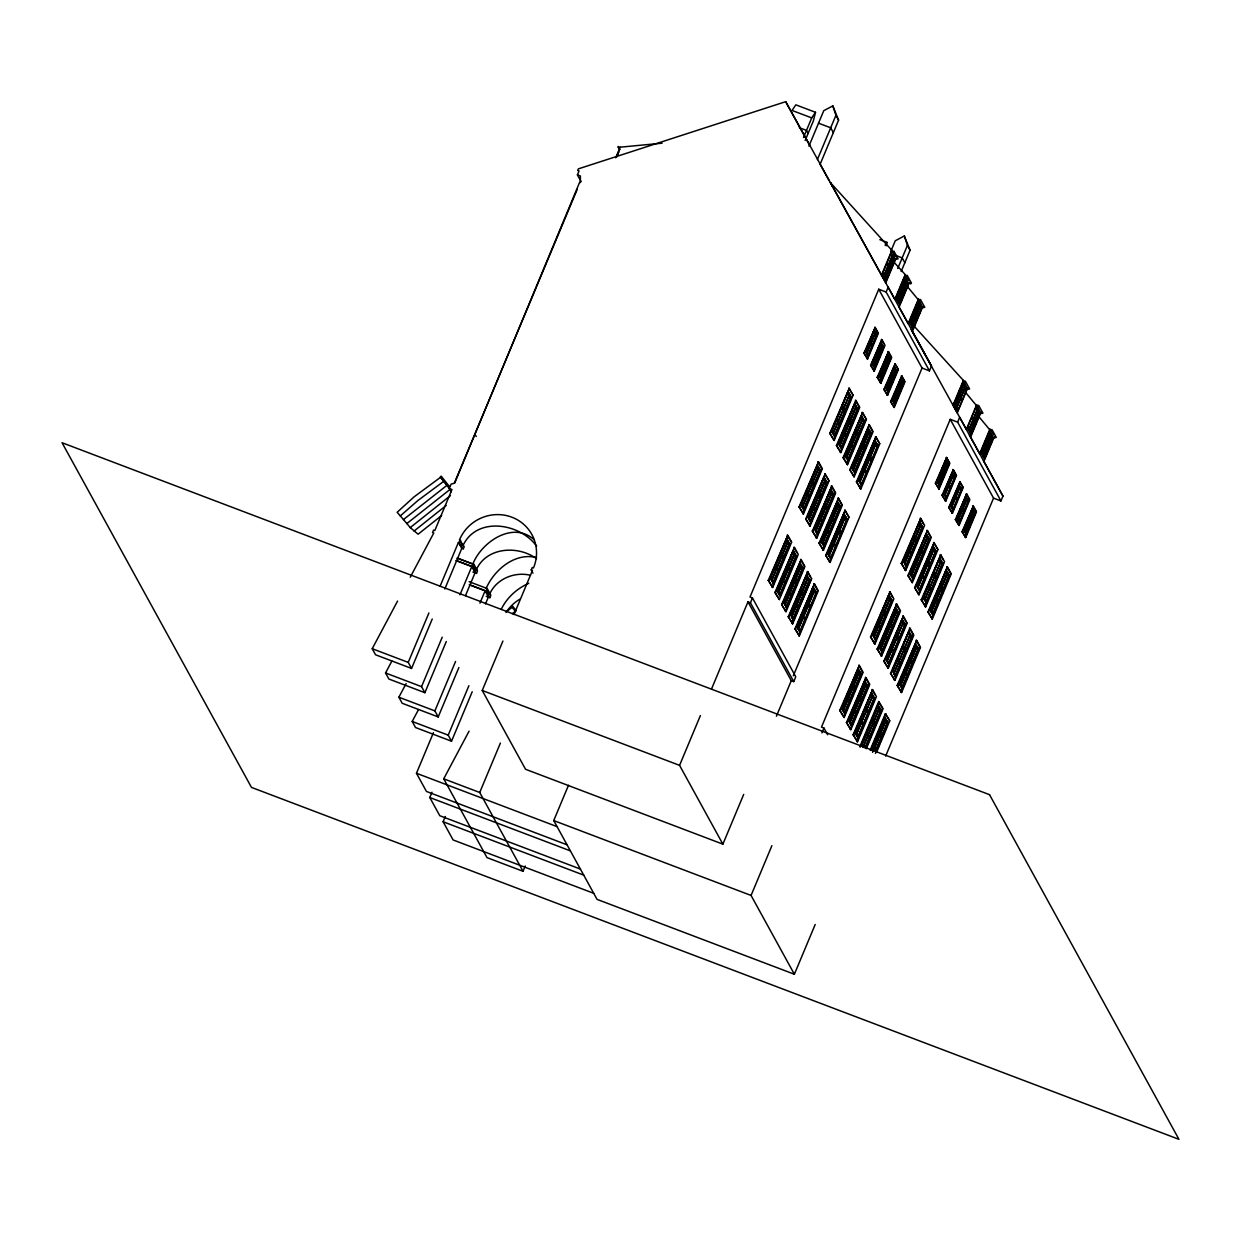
<?xml version="1.0" encoding="UTF-8"?>
<svg xmlns="http://www.w3.org/2000/svg" width="1241" height="1241" viewBox="0 0 1241 1241"><rect width="100%" height="100%" fill="white"/><g stroke="black" fill="none" stroke-linecap="round" stroke-linejoin="round"><path stroke-width="1.5" d="M898.872 306.744L908.164 323.56L918.526 298.802L922.792 307.768L924.778 307.334L920.496 299.546L918.511 299.981L907 286.113M967.639 388.169L957.276 412.943L953.01 405.155L963.357 380.398L967.639 389.364L969.609 388.929L965.327 381.142L963.357 381.576L963.357 380.398L913.438 325.406M911.22 329.594L966.336 429.402L976.683 404.644L980.964 413.61L982.934 413.175L978.653 405.388L976.683 405.823L965.172 391.954M815.508 112.295L811.723 117.911L792.053 110.449L795.838 104.833L815.508 112.295L813.367 120.904L805.176 140.466M886.152 245.827L887.005 242.383L879.853 239.668M581.098 181.605L577.406 174.888L579.051 170.979L577.717 170.467L578.384 168.854L785.708 101.669L894.839 299.314L905.185 274.556L893.675 261.867M451.088 491.855L449.242 488.504L451.088 484.099L454.625 483.168L579.64 182.272L580.369 182.551L580.4 176.02L577.406 174.888M454.377 483.075L577.36 189.066M615.691 157.793L620.128 147.183L662.105 143.196M616.668 156.568L619.585 149.618M616.746 156.862L618.685 152.24M432.24 619.026L411.562 668.449L408.227 662.384L428.905 612.961M439.997 586.481L458.456 542.333L463.188 549.174L464.212 546.723L459.48 539.882A40.379 39.029 -28.8 0 1 511.85 517.187A40.379 39.029 -28.8 0 1 533.475 567.975L532.249 567.509L531.226 569.945L532.963 573.14M459.682 542.813L460.706 540.362M444.805 589.01L461.776 548.398L458.456 542.333M446.31 641.504L424.887 692.695L421.552 686.645L442.23 637.207M459.961 594.827L471.782 566.594L455.928 560.575M473.876 564.298L477.537 570.969L476.513 573.42L472.852 566.749L473.876 564.298L457.588 558.124M465.515 595.602L475.117 572.644L471.782 566.594M458.891 667.518L438.213 716.941L434.893 710.891L455.571 661.453M479.941 603.188L485.107 590.84L469.253 584.821M487.201 588.544L490.862 595.215L489.838 597.666L486.177 590.995L487.201 588.544L469.114 581.688M485.479 603.964L488.442 596.89L485.107 590.84M567.059 844.811L426.454 791.448L416.464 773.267L433.435 732.671M472.216 691.764L451.538 741.203L448.218 735.137L468.896 685.699M580.385 869.057L439.779 815.709L429.789 797.513L431.992 792.223M743.7 794.395L722.883 844.159L525.548 769.28L482.237 690.477L502.915 641.039M513.991 614.559L532.451 570.426L531.226 569.945M593.71 893.303L453.105 839.955L443.115 821.759L445.317 816.469M525.253 865.985L523.035 871.291L479.724 792.487L500.402 743.049M803.532 137.472L811.723 117.911M808.93 146.143L823.76 110.682L832.82 105.888L838.575 120.129L820.053 164.433M817.385 159.593L835.922 115.304L832.82 105.888M815.197 924.483L794.38 974.247L597.045 899.368L553.734 820.565L568.502 785.258M890.774 251.489L895.257 240.77L904.317 235.976L910.072 250.217L901.152 271.546M895.288 256.53L891.86 250.31L892.977 251.923L893.846 251.054L898.112 258.842L896.142 259.276L896.142 258.081L885.795 282.839L881.513 275.068L891.86 250.31L830.415 182.629L832.99 187.298M883.84 275.874L892.558 255.01M722.883 844.159L679.572 765.356L700.389 715.592M711.543 688.941L747.966 601.854L750.433 602.8L793.744 681.604L795.76 676.764L752.465 597.96L749.998 597.03L878.737 289.231L886.136 292.038L929.447 370.857L931.479 366.017L888.168 287.214L886.136 292.038M885.081 278.139L893.815 257.275M750.433 602.8L752.465 597.96M897.755 268.49L907.419 245.392L904.317 235.976M768.303 580.307L787.802 535.336L791.603 542.255L772.693 587.443L768.303 580.307L772.693 587.443M799.049 506.809L818.548 461.838L822.349 468.741L803.439 513.945L799.049 506.809L803.439 513.945M829.795 433.311L849.294 388.34L853.094 395.243L834.185 440.446L829.795 433.311L834.185 440.446M768.908 580.524L787.802 535.336M799.654 507.026L818.548 461.838M830.4 433.528L849.294 388.34M863.938 353.033L875.215 327.453L878.38 333.209L867.599 358.975L863.938 353.033L867.599 358.975M864.434 353.22L875.215 327.453M770.537 578.322L773.531 583.766L770.537 578.322L786.98 538.997L789.974 544.458L786.391 538.78M804.277 510.268L801.283 504.823L817.726 465.499L820.72 470.96L818.626 468.012L802.182 507.321M850.876 397.229L834.433 436.553L832.028 431.31L847.882 391.784L851.466 397.461L833.595 440.214M868.281 355.919L865.784 351.374L874.021 330.323L877.015 335.054L874.517 330.509M771.437 580.819L787.88 541.51M849.371 394.514L832.928 433.823L832.028 431.31M866.544 353.452L875.277 332.604M876.518 334.868L867.8 355.733L865.784 351.374M772.941 583.549L789.385 544.241M820.13 470.742L803.687 510.051L801.283 504.823M867.102 358.789L877.883 333.022L874.719 327.267M772.104 587.21L790.284 543.76M802.849 513.712L821.759 468.524L817.959 461.605M774.973 592.422L794.473 547.467L798.273 554.37L779.364 599.558L774.973 592.422L779.364 599.558M805.719 518.924L825.218 473.953L829.019 480.872L810.109 526.06L805.719 518.924L810.109 526.06M836.465 445.426L855.964 400.455L859.765 407.374L840.855 452.562L836.465 445.426L840.855 452.562M897.165 300.12L905.899 279.256M870.608 365.149L881.87 339.584L885.035 345.339L874.253 371.106L870.608 365.149L874.253 371.106M775.563 592.655L794.473 547.467M806.309 519.157L825.218 473.953M837.055 445.659L855.964 400.455M871.089 365.335L881.87 339.584M796.955 555.89L780.186 595.897L777.192 590.437L793.046 550.911L796.644 556.589L793.635 551.128M825.296 480.127L808.853 519.436L810.931 522.399L807.938 516.939L823.791 477.397L827.39 483.09L824.381 477.63M857.531 409.359L841.088 448.668L838.683 443.44L854.537 403.899L858.136 409.577L855.127 404.132M871.958 363.303L874.952 368.05L871.958 363.303L880.691 342.454M872.454 363.489L881.172 342.64L883.685 347.185L881.932 344.719L873.214 365.583M898.422 302.385L907.14 281.521M778.107 592.95L794.55 553.626M856.042 406.629L839.599 445.938L838.683 443.44M899.12 307.101L909.467 282.327L910.584 283.941L911.437 283.088L907.171 275.3L906.302 276.169L905.185 274.556L908.614 280.776M874.455 367.848L883.189 346.999M780.186 595.897L796.039 556.356M810.342 522.166L826.785 482.858M873.773 370.919L883.825 346.875M809.52 525.843L827.7 482.392M840.266 452.345L859.16 407.141L855.375 400.238M781.628 604.553L801.128 559.582L804.928 566.501L786.018 611.689L781.628 604.553L786.018 611.689M812.374 531.055L831.873 486.084L835.674 493.003L816.764 538.191L812.374 531.055L816.764 538.191M843.12 457.557L862.619 412.586L866.42 419.489L847.51 464.692L843.12 457.557L847.51 464.692M877.263 377.28L888.54 351.699L891.705 357.455L880.924 383.221L877.263 377.28L880.924 383.221M782.233 604.77L801.128 559.582M812.979 531.272L831.873 486.084M843.725 457.774L862.619 412.586M877.759 377.466L888.54 351.699M783.862 602.568L786.856 608.028L783.862 602.568L800.305 563.259L803.299 568.704L801.205 565.756L784.762 605.065M833.456 494.988L817.012 534.297L814.608 529.069L830.462 489.528L834.045 495.206L831.051 489.745M864.201 421.49L847.758 460.799L845.354 455.571L861.207 416.03L864.791 421.707L861.797 416.247M879.109 375.62L881.622 380.165L879.109 375.62L887.346 354.569L890.34 359.301L887.842 354.755M815.508 531.567L831.951 492.258M862.697 418.76L846.253 458.069L845.354 455.571M879.869 377.714L888.603 356.85M881.126 379.979L889.844 359.114M786.267 607.795L802.71 568.487M880.427 383.035L891.209 357.268L888.044 351.513M785.429 611.456L804.339 566.268L800.538 559.365M816.175 537.958L835.084 492.77L831.284 485.867M846.92 464.46L865.101 421.009M788.299 616.684L807.798 571.713L811.598 578.616L792.689 623.82L788.299 616.684L792.689 623.82M819.044 543.17L838.544 498.215L842.344 505.118L823.435 550.306L819.044 543.17L823.435 550.306M849.79 469.672L869.289 424.701L873.09 431.62L854.18 476.808L849.79 469.672L854.18 476.808M910.491 324.366L919.224 303.502M883.933 389.395L895.195 363.83L898.36 369.585L887.579 395.352L883.933 389.395L887.579 395.352M788.888 616.901L807.798 571.713M819.634 543.403L838.544 498.215M850.38 469.905L869.289 424.701M884.414 389.581L895.195 363.83M807.875 577.887L791.432 617.196L793.511 620.143L790.517 614.683L806.371 575.157L809.97 580.835L806.96 575.374M840.11 507.104L823.667 546.412L821.263 541.185L837.706 501.876L840.715 507.336L837.117 501.659M870.856 433.605L854.413 472.914L852.009 467.686L868.452 428.378L871.461 433.838L867.862 428.145M885.779 387.75L888.277 392.296L885.779 387.75L894.016 366.7L897.01 371.431L894.497 366.886M911.747 326.631L920.465 305.782M822.178 543.698L838.621 504.373M869.367 430.875L852.924 470.184L852.009 467.686M886.539 389.829L895.257 368.965M912.445 331.347L922.792 306.589M887.78 392.109L896.514 371.245M792.921 619.926L809.365 580.602M887.098 395.165L897.15 371.121M792.099 623.587L811.598 578.616M822.845 550.089L841.739 504.901L837.954 497.982M853.591 476.591L872.485 431.387L868.7 424.484M794.954 628.799L814.453 583.828L818.253 590.747L799.344 635.935L794.954 628.799L799.344 635.935M825.715 555.301L845.199 510.33L848.999 517.249L830.105 562.437L825.715 555.301L830.105 562.437M856.461 481.803L875.944 436.832L879.745 443.735L860.851 488.938L856.461 481.803L860.851 488.938M795.559 629.032L814.453 583.828M826.304 555.518L845.199 510.33M857.05 482.02L875.944 436.832M890.588 401.526L901.866 375.945L905.03 381.716L894.249 407.467L890.588 401.526L894.249 407.467M796.598 626.581L813.041 587.272L816.625 592.95L813.041 587.272M827.344 553.083L830.927 558.76L827.344 553.083L843.787 513.774L847.37 519.452L843.787 513.774M858.089 479.584L861.673 485.262L858.089 479.584L874.533 440.276M891.085 401.712L901.866 375.945M813.631 587.505L797.187 626.814L799.592 632.041L816.035 592.733M827.933 553.315L844.376 514.007M858.679 479.817L875.122 440.493L878.116 445.953L876.022 443.006L859.579 482.315M892.434 399.866L894.947 404.411L892.434 399.866L900.671 378.815L903.665 383.547L901.168 379.001M798.087 629.311L814.53 590.002M828.833 555.813L845.276 516.504M893.194 401.96L901.928 381.096M894.451 404.225L903.169 383.36M830.338 558.543L846.781 519.234M861.083 485.045L877.527 445.736M893.753 407.281L904.534 381.53L901.369 375.759M798.754 635.718L817.664 590.514L813.863 583.611M829.5 562.204L847.681 518.754M860.246 488.706L878.426 445.255M776.416 716.212L791.277 680.673L747.966 601.854M793.294 675.833L922.047 368.05L878.737 289.231M955.337 405.962L964.055 385.098M794.38 974.247L751.069 895.444L771.886 845.679M957.633 422.142L959.665 417.302L1002.961 496.105L1000.944 500.945L957.633 422.142L950.234 419.334L821.48 727.117L823.946 728.048L827.638 734.765M956.578 408.227L965.312 387.378M821.93 732.888L823.946 728.048M839.8 710.395L859.299 665.424L863.1 672.343L844.19 717.531L839.8 710.395L844.19 717.531M870.546 636.897L890.045 591.926L893.846 598.845L874.936 644.032L870.546 636.897L874.936 644.032M901.292 563.398L920.791 518.428L924.592 525.331L905.682 570.534L901.292 563.398L905.682 570.534M840.39 710.612L859.299 665.424M871.135 637.114L890.045 591.926M901.881 563.616L920.791 518.428M935.435 483.121L946.697 457.541L949.861 463.296L939.096 489.063L935.435 483.121L939.096 489.063M935.931 483.307L946.697 457.541M860.882 674.328L844.438 713.637L842.018 708.409L858.462 669.101L861.471 674.546L857.872 668.868M872.764 634.911L875.774 640.356L872.764 634.911L888.618 595.37L892.217 601.047L889.223 595.587M920.869 524.602L904.425 563.91L906.519 566.858L903.51 561.413L919.364 521.872L922.963 527.549L919.969 522.089M937.281 481.461L939.778 486.007L937.281 481.461L945.518 460.411L948.512 465.142L946.014 460.597M859.377 671.598L842.934 710.907L842.018 708.409M873.68 637.409L890.123 598.1M938.041 483.556L946.759 462.691M939.282 485.82L948.015 464.956M875.184 640.139L891.627 600.83M905.93 566.641L922.373 527.332M938.599 488.876L949.381 463.11L946.216 457.355M844.33 715.561L862.511 672.11L858.71 665.207M874.347 643.8L892.527 600.349M905.092 570.302L923.273 526.851M968.663 430.208L977.381 409.344M846.471 722.526L865.97 677.555L869.755 684.458L850.861 729.661L846.471 722.526L850.861 729.661M877.216 649.012L896.716 604.057L900.501 610.96L881.606 656.148L877.216 649.012L881.606 656.148M907.962 575.514L927.461 530.543L931.246 537.462L912.352 582.649L907.962 575.514L912.352 582.649M847.06 722.743L865.97 677.555M877.806 649.245L896.716 604.057M908.552 575.746L927.461 530.543M942.09 495.237L953.367 469.672L956.532 475.427L945.751 501.193L942.09 495.237L945.751 501.193M942.586 495.423L953.367 469.672M851.683 725.985L848.689 720.525L865.132 681.216L868.126 686.676L866.047 683.729L849.589 723.038M879.435 647.026L895.878 607.718L898.872 613.178L896.793 610.215L880.334 649.539L882.429 652.487L878.845 646.809M929.028 539.447L912.585 578.756L910.18 573.528L926.034 533.987L929.618 539.68L926.624 534.219M954.686 477.087L945.952 497.951L943.951 493.592L952.173 472.542L955.167 477.273L952.669 472.728M969.904 432.473L978.637 411.624M911.08 576.026L927.539 536.717M953.429 474.807L944.696 495.671L943.951 493.592M970.602 437.189L980.964 412.431M867.537 686.444L851.093 725.768L848.689 720.525M881.839 652.254L898.282 612.945M945.254 501.007L956.035 475.241L952.871 469.486M850.271 729.429L869.165 684.241L865.365 677.322M881.017 655.931L899.911 610.743L896.111 603.824M911.763 582.432L930.657 537.229L926.856 530.326M853.125 734.641L872.625 689.67L876.425 696.589L857.515 741.777L853.125 734.641L857.515 741.777M883.871 661.143L903.37 616.172L907.171 623.091L888.261 668.279L883.871 661.143L888.261 668.279M914.617 587.645L934.116 542.674L937.917 549.592L919.007 594.78L914.617 587.645L919.007 594.78M853.715 734.874L872.625 689.67M884.461 661.36L903.37 616.172M915.206 587.862L934.116 542.674M948.76 507.367L960.022 481.787L963.187 487.558L952.421 513.309L948.76 507.367L952.421 513.309M949.256 507.553L960.022 481.787M858.353 738.116L855.344 732.655L871.198 693.114L874.796 698.792L871.803 693.347M903.448 622.346L887.005 661.655L889.099 664.618L886.09 659.157L901.943 619.616L905.542 625.293L902.548 619.848M935.698 551.578L919.255 590.887L916.835 585.659L933.294 546.335L936.288 551.795L932.689 546.118M961.341 489.202L952.623 510.067L950.606 505.707L959.34 484.843L961.837 489.388L960.1 486.937L951.366 507.802M856.259 735.153L872.702 695.844M934.194 548.848L917.751 588.156L916.835 585.659M874.207 698.574L857.764 737.883L855.344 732.655M888.509 664.385L904.953 625.076M951.925 513.122L961.977 489.078M856.926 741.56L875.107 698.094M887.672 668.046L906.582 622.858L902.781 615.955M918.418 594.548L936.598 551.097M859.796 746.772L878.69 701.568L883.08 708.704L866.358 748.68M890.542 673.274L910.041 628.303L913.826 635.206L894.932 680.394L890.542 673.274L894.932 680.394M921.287 599.76L940.787 554.805L944.572 561.708L925.677 606.896L921.287 599.76L925.677 606.896M981.988 454.454L990.706 433.59M955.415 519.498L966.692 493.918L969.857 499.673L959.076 525.439L955.415 519.498L959.076 525.439M860.385 746.989L879.295 701.801M891.131 673.491L910.041 628.303M921.877 599.992L940.787 554.805M955.911 519.684L966.692 493.918M863.519 747.501L862.014 744.786L878.457 705.462L881.451 710.922L877.868 705.245M909.203 631.964L912.197 637.424L908.614 631.747L892.76 671.272L895.754 676.733L893.66 673.785L910.118 634.477M923.506 597.774L926.5 603.235L923.506 597.774L939.359 558.248L942.943 563.926L939.949 558.466M956.78 517.652L959.774 522.383L956.78 517.652L965.498 496.788L968.492 501.519L965.498 496.788M957.276 517.838L965.994 496.974M983.229 456.735L991.962 435.87M862.914 747.284L879.373 707.975M924.405 600.287L940.864 560.963M958.021 519.917L966.755 499.053M863.503 746.493L868.142 735.401L869.352 737.619L865.38 747.129M983.927 461.435L994.289 436.677L994.289 437.856L996.259 437.421L991.993 429.634L990.008 430.084L978.497 416.2M959.277 522.197L968.011 501.333M865.163 748.23L880.862 710.705M895.164 676.516L911.608 637.191M925.91 603.002L942.353 563.693M958.579 525.253L969.361 499.487L966.196 493.732M865.768 748.463L882.491 708.487L878.69 701.568M894.342 680.177L913.236 634.989L909.436 628.07M925.088 606.678L943.253 563.228M870.096 750.2L885.36 713.699L889.75 720.835L876.658 752.124M897.196 685.389L916.696 640.418L920.496 647.337L901.587 692.525L897.196 685.389L901.587 692.525M927.942 611.891L947.441 566.92L951.242 573.838L932.332 619.026L927.942 611.891L932.332 619.026M962.085 531.613L973.347 506.033L976.512 511.804L965.746 537.555L962.085 531.613L965.746 537.555M870.686 750.417L885.95 713.916M897.786 685.621L916.696 640.418M928.532 612.108L947.441 566.92M871.322 749.548L873.307 744.802L874.517 747.004L872.532 751.767M962.582 531.8L973.347 506.033M871.663 749.75L885.128 717.593L888.122 723.053L884.523 717.36M902.424 688.864L899.43 683.403L915.874 644.095L918.867 649.539L916.773 646.592L900.33 685.901M947.519 573.094L931.076 612.402L933.17 615.35L930.176 609.905L946.014 570.364L949.613 576.041L946.619 570.596M963.931 529.954L966.429 534.499L963.931 529.954L972.665 509.089L975.162 513.65L972.168 508.903M872.578 752.248L886.027 720.09M964.691 532.048L973.425 511.183M873.478 750.696L874.796 747.516L876.022 749.735M965.948 534.313L974.666 513.464M875.572 751.41L887.532 722.82M918.278 649.322L901.835 688.631L899.43 683.403M932.58 615.133L949.024 575.824M965.25 537.369L976.031 511.618L972.866 505.847M875.417 753.427L888.432 722.34M900.997 692.307L919.907 647.104L916.106 640.201M931.743 618.794L950.653 573.606L946.852 566.703M885.64 756.11L993.545 498.137L950.234 419.334M411.562 668.449L375.558 654.783L372.222 648.717L397.57 601.063M410.244 577.236L433.792 532.978L432.551 532.513L433.574 530.062L434.815 530.528L451.957 489.528L449.242 488.504M424.887 692.695L388.883 679.029L385.548 672.979L391.877 661.05M438.213 716.941L402.208 703.275L398.873 697.225L406.117 683.605M451.538 741.203L415.533 727.536L412.198 721.471L418.527 709.557M523.035 871.291L487.015 857.624L443.72 778.821L469.067 731.151M475.303 568.688L472.805 564.143C481.477 541.883 513.076 520.537 534.126 539.726M486.131 588.389C494.399 569.619 515.124 552.136 536.608 557.597M501.147 609.517C506.731 597.759 516.923 588.513 528.775 583.286M476.141 570.193C486.069 547.002 517.916 545.063 536.469 558.652M885.112 245.191L887.005 242.383M620.128 147.183L618.158 147.632L618.158 146.438L619.864 149.556M400.3 515.93L417.814 500.588L443.751 481.322M406.908 523.516L450.157 489.342L440.555 477.304L414.044 496.881L397.151 512.3L403.465 519.56L446.946 485.34M403.465 519.56L410.259 527.58L450.467 495.609M446.186 505.459L414.091 531.039M506.375 611.813L512.037 607.392M512.269 613.737L515.248 611.41M441.625 515.527L418.093 534.219L410.259 527.58M530.434 575.281C514.488 571.356 496.09 578.973 489.466 594.455L486.968 589.894M818.533 123.185L830.694 127.792L833.347 132.632M799.344 127.699L806.495 130.398L808.139 133.392M893.504 254.591L902.191 257.88L904.844 262.72M922.047 368.05L929.447 370.857M898.36 369.585L894.699 363.644M853.094 395.243L848.704 388.107M866.42 419.489L862.03 412.353M879.745 443.735L875.355 436.615M993.545 498.137L1000.944 500.945M963.187 487.558L959.541 481.601M829.019 480.872L824.629 473.736M937.917 549.592L933.527 542.457M848.999 517.249L844.609 510.113M791.603 542.255L787.213 535.119M777.192 590.437L779.596 595.664M791.277 680.673L793.744 681.604M889.75 720.835L885.36 713.699M456.952 558.124L472.805 564.143M456.564 560.575L472.852 566.749M472.899 572.054L476.513 573.42M469.889 584.821L486.177 590.995M486.224 596.3L489.838 597.666M372.222 648.717L408.227 662.384M482.237 690.477L679.572 765.356M385.548 672.979L421.552 686.645M398.873 697.225L434.893 710.891M412.198 721.471L448.218 735.137M443.72 778.821L479.724 792.487M553.734 820.565L751.069 895.444M416.464 773.267L557.069 826.63M429.789 797.513L570.395 850.876M443.115 821.759L583.72 875.122M536.67 546.18C519.855 522.957 476.42 516.054 462.815 545.947L459.48 539.882M449.599 486.736L441.175 476.172L440.369 476.808L451.197 490.381M516.272 610.789L512.673 606.26L511.866 606.896L515.48 611.425M830.415 182.629L881.513 275.068M911.918 330.587L931.479 366.017M969.438 435.157L979.661 453.648L990.008 428.89L993.436 435.11M983.415 460.69L1002.961 496.105M835.922 115.304L838.575 120.129M907.419 245.392L910.072 250.217M891.069 253.816L892.093 255.662M920.217 306.853L921.241 308.699L917.363 317.96L916.354 316.114M963.823 386.184L964.831 388.03L960.953 397.275L959.945 395.429M965.064 388.449L966.072 390.294M975.891 408.149L976.9 409.995M978.156 412.276L977.148 410.43L973.27 419.675L974.278 421.521M887.206 263.061L888.215 264.907M961.201 397.709L962.209 399.54M972.029 417.41L973.037 419.241M886.943 263.697L887.951 265.543M916.091 316.734L917.099 318.58L913.236 327.826L912.228 325.98M959.681 396.05L960.705 397.896L956.827 407.157L955.818 405.311M960.937 398.33L961.946 400.176M971.765 418.031L972.773 419.877M974.03 422.142L973.006 420.296L969.143 429.557L970.152 431.403M883.065 272.942L884.088 274.788M957.059 407.575L958.083 409.421M967.887 427.276L968.911 429.122M785.708 101.669L809.659 145.259M819.805 163.703L829.019 180.472M881.374 339.398L883.747 343.71M873.773 331.409L874.796 333.255M876.037 335.52L875.029 333.674L871.151 342.935L872.175 344.781M880.443 343.524L881.451 345.37M953.181 475.892L954.205 477.738M958.595 485.743L959.619 487.589L955.741 496.834L954.732 494.988M959.851 488.008L960.86 489.854M965.265 497.858L966.274 499.704M967.53 501.985L966.506 500.139L962.644 509.384L963.652 511.23M972.944 511.835L971.92 509.989L968.058 519.234L969.066 521.08M869.91 340.654L870.918 342.5M876.565 352.785L877.589 354.631M949.318 485.138L950.327 486.984M955.973 497.269L956.997 499.115M961.387 507.119L962.411 508.965M869.646 341.275L870.655 343.121M871.911 345.401L870.903 343.555L867.025 352.801L868.033 354.647M876.317 353.406L877.325 355.252M949.055 485.774L950.063 487.62M954.469 495.624L955.477 497.47L951.614 506.716L950.59 504.87M955.71 497.889L956.733 499.735M961.123 507.74L962.147 509.586M963.388 511.866L962.38 510.02L958.502 519.265L959.526 521.111M968.802 521.716L967.794 519.87L963.916 529.116L964.94 530.962M865.784 350.536L866.792 352.382M872.439 362.651L873.447 364.497M945.177 495.019L946.2 496.865M951.847 507.15L952.855 508.996M957.261 517.001L958.269 518.847M920.202 518.195L923.242 523.733M940.182 554.572L943.222 560.094M848.472 392.001L851.466 397.461M848.797 395.29L847.587 393.071L842.484 405.28L843.694 407.482M874.238 441.563L875.448 443.782L870.344 455.99L869.134 453.772M876.953 446.512L875.727 444.294L870.624 456.502L871.849 458.72M933.899 550.135L935.125 552.354L930.021 564.562L928.795 562.344M940.275 561.754L939.065 559.536L933.961 571.744L935.171 573.947M841.91 406.055L844.904 411.516M848.565 418.186L851.559 423.631M855.235 430.301L858.229 435.762M861.89 442.432L864.884 447.892M868.56 454.547L871.554 460.008M913.392 536.143L916.401 541.603M920.062 548.274L923.056 553.734M926.717 560.389L929.726 565.849M933.387 572.52L936.381 577.98M940.042 584.651L943.051 590.096M842.825 409.561L841.615 407.358L836.961 418.45L838.187 420.668M868.266 455.85L869.476 458.069L864.837 469.16L863.612 466.957M870.98 460.799L869.755 458.581L865.117 469.672L866.327 471.89M927.927 564.422L929.152 566.641L924.498 577.732L923.288 575.514M934.302 576.026L933.092 573.823L928.454 584.914L929.664 587.133M837.861 421.428L836.651 419.21L832.013 430.317L833.223 432.52M863.302 467.702L864.512 469.92L859.873 481.012L858.663 478.809M866.016 472.65L864.806 470.432L860.153 481.539L861.378 483.742M922.963 576.274L924.188 578.492L919.55 589.584L918.324 587.381M929.354 587.877L928.128 585.674L923.49 596.766L924.7 598.984M889.456 591.709L892.496 597.231M818.052 468.788L816.842 466.569L811.738 478.778L812.948 480.996M843.492 515.077L844.702 517.28L839.599 529.488L838.389 527.27M846.207 520.01L844.981 517.792L839.878 530L841.103 532.218M903.153 623.649L904.379 625.852L899.275 638.06L898.05 635.842M909.529 635.252L908.319 633.034L903.215 645.242L904.425 647.445M811.164 479.553L814.158 485.014M817.819 491.684L820.813 497.145M824.489 503.799L827.483 509.26M831.144 515.93L834.138 521.391M837.815 528.061L840.809 533.506M882.646 609.641L885.655 615.102M889.316 621.772L892.31 627.232M895.971 633.903L898.98 639.348M902.641 646.018L905.635 651.478M909.296 658.149L912.306 663.594M812.079 483.075L810.869 480.856L806.216 491.963L807.441 494.166M837.52 529.349L838.73 531.567L834.092 542.658L832.866 540.455M840.235 534.297L839.009 532.079L834.371 543.186L835.581 545.388M897.181 637.921L898.406 640.139L893.753 651.23L892.543 649.027M903.557 649.524L902.347 647.321L897.708 658.413L898.918 660.631M807.115 494.926L805.905 492.708L801.267 503.815L802.477 506.018M832.556 541.2L833.766 543.418L829.128 554.525L827.918 552.307M835.271 546.149L834.061 543.93L829.407 555.037L830.632 557.24M892.217 649.772L893.442 651.99L888.804 663.082L887.579 660.879M898.608 661.391L897.383 659.173L892.744 670.264L893.954 672.482M793.883 547.234L796.908 552.772M807.208 571.481L810.233 577.018M872.035 689.453L875.076 694.976M787.306 542.286L786.096 540.083L780.992 552.276L782.202 554.494M812.746 588.575L813.956 590.794L808.853 602.986L807.643 600.768M815.461 593.508L814.236 591.305L809.132 603.498L810.357 605.717M872.407 697.147L873.633 699.35L868.529 711.558L867.304 709.34M878.783 708.751L877.573 706.532L872.47 718.741L873.68 720.959M780.403 553.052L783.412 558.512M787.073 565.182L790.067 570.643M793.744 577.313L796.738 582.758M800.398 589.428L803.392 594.889M807.069 601.559L810.063 607.004M851.9 683.155L854.909 688.6M858.57 695.27L861.564 700.731M865.225 707.401L868.235 712.846M871.896 719.516L874.889 724.977M878.55 731.647L881.56 737.107M781.334 556.573L780.124 554.355L775.47 565.462L776.695 567.664M806.774 602.847L807.984 605.065L803.346 616.172L802.12 613.954M809.489 607.795L808.263 605.577L803.625 616.684L804.835 618.887M866.435 711.419L867.661 713.637L863.007 724.728L861.797 722.526M872.811 723.038L871.601 720.819L866.963 731.911L868.173 734.129M776.37 568.425L775.16 566.206L770.521 577.313L771.731 579.531M801.81 614.698L803.02 616.917L798.382 628.024L797.172 625.805M804.525 619.647L803.315 617.429L798.661 628.535L799.887 630.754M861.471 723.27L862.697 725.489L858.043 736.596L856.833 734.377M867.862 734.889L866.637 732.671L861.999 743.778L863.209 745.981M474.869 434.071L476.218 436.522M506.018 612.511A40.379 39.029 -28.8 0 1 519.793 599.217M891.317 252.73L882.584 273.594L886.338 280.419L895.071 259.555L891.317 252.73M888.184 265.962L884.321 275.223L885.329 277.069L889.208 267.808L888.184 265.962M892.326 256.08L888.447 265.341L889.471 267.187L893.334 257.926L892.326 256.08M889.44 268.242L885.562 277.488L886.586 279.334L890.449 270.088L889.44 268.242M893.567 258.361L889.704 267.606L890.712 269.452L894.59 260.207L893.567 258.361M776.664 568.936L772.011 580.043L773.236 582.246L777.874 571.155L776.664 568.936M781.613 557.085L776.975 568.192L778.185 570.395L782.838 559.303L781.613 557.085M787.585 542.798L782.482 555.006L783.707 557.225L788.811 545.016L787.585 542.798M807.41 495.438L802.756 506.545L803.982 508.748L808.62 497.657L807.41 495.438M812.359 483.587L807.72 494.678L808.93 496.896L813.584 485.789L812.359 483.587M818.331 469.3L813.227 481.508L814.453 483.711L819.556 471.518L818.331 469.3M838.156 421.94L833.502 433.031L834.728 435.25L839.366 424.143L838.156 421.94M843.104 410.088L838.466 421.18L839.676 423.398L844.33 412.291L843.104 410.088M849.077 395.801L843.973 408.01L845.199 410.213L850.302 398.02L849.077 395.801M904.642 276.976L895.909 297.84L899.663 304.666L908.396 283.801L904.642 276.976M900.268 287.943L896.39 297.188L897.414 299.034L901.276 289.789L900.268 287.943M904.394 278.062L900.532 287.307L901.54 289.153L905.418 279.908L904.394 278.062M901.509 290.208L897.646 299.469L898.655 301.315L902.533 292.054L901.509 290.208M905.651 280.342L901.773 289.587L902.796 291.433L906.659 282.172L905.651 280.342M781.814 578.337L777.176 589.428L778.402 591.647L783.04 580.54L781.814 578.337M786.778 566.485L782.14 577.577L783.35 579.795L788.004 568.688L786.778 566.485M792.751 552.198L787.647 564.407L788.873 566.61L793.976 554.417L792.751 552.198M812.56 504.839L807.922 515.93L809.148 518.149L813.786 507.042L812.56 504.839M817.524 492.972L812.886 504.079L814.096 506.297L818.75 495.19L817.524 492.972M823.497 478.7L818.393 490.893L819.618 493.111L824.722 480.919L823.497 478.7M843.306 431.325L838.668 442.432L839.893 444.65L844.532 433.543L843.306 431.325M848.27 419.474L843.632 430.58L844.842 432.799L849.496 421.692L848.27 419.474M854.242 405.202L849.139 417.395L850.364 419.613L855.468 407.42L854.242 405.202M902.765 292.488L898.887 301.734L899.911 303.58L903.774 294.334L902.765 292.488M906.892 282.607L903.029 291.852L904.037 293.698L907.916 284.453L906.892 282.607M783.319 581.067L778.681 592.159L779.891 594.377L784.545 583.27L783.319 581.067M788.283 569.2L783.629 580.307L784.855 582.525L789.493 571.418L788.283 569.2M794.256 554.929L789.152 567.121L790.362 569.34L795.465 557.147L794.256 554.929M814.065 507.553L809.427 518.66L810.637 520.879L815.29 509.772L814.065 507.553M819.029 495.702L814.375 506.809L815.601 509.027L820.239 497.92L819.029 495.702M825.001 481.43L819.898 493.623L821.108 495.842L826.211 483.649L825.001 481.43M844.811 434.055L840.173 445.162L841.382 447.38L846.036 436.274L844.811 434.055M849.775 422.204L845.121 433.311L846.346 435.513L850.985 424.422L849.775 422.204M855.747 407.932L850.643 420.125L851.853 422.343L856.957 410.135L855.747 407.932M877.558 355.686L873.695 364.932L874.703 366.778L878.566 357.517L877.558 355.686M881.684 345.805L877.821 355.05L878.83 356.896L882.708 347.651L881.684 345.805M788.485 590.452L783.847 601.559L785.057 603.778L789.695 592.671L788.485 590.452M793.449 578.601L788.795 589.708L790.021 591.926L794.659 580.819L793.449 578.601M799.421 564.329L794.318 576.522L795.528 578.74L800.631 566.532L799.421 564.329M819.231 516.954L814.592 528.061L815.802 530.264L820.441 519.172L819.231 516.954M824.195 505.103L819.541 516.209L820.766 518.412L825.405 507.321L824.195 505.103M830.167 490.831L825.063 503.024L826.273 505.242L831.377 493.034L830.167 490.831M849.976 443.456L845.338 454.563L846.548 456.766L851.186 445.674L849.976 443.456M854.94 431.604L850.287 442.696L851.512 444.914L856.15 433.823L854.94 431.604M860.913 417.317L855.809 429.526L857.019 431.744L862.123 419.536L860.913 417.317M882.972 365.537L879.109 374.782L880.117 376.628L883.98 367.383L882.972 365.537M887.098 355.655L883.235 364.901L884.244 366.747L888.122 357.501L887.098 355.655M789.99 593.182L785.336 604.289L786.561 606.492L791.2 595.401L789.99 593.182M794.938 581.331L790.3 592.438L791.51 594.641L796.164 583.549L794.938 581.331M800.91 567.059L795.807 579.252L797.032 581.471L802.136 569.262L800.91 567.059M820.735 519.684L816.082 530.791L817.307 532.994L821.945 521.903L820.735 519.684M825.684 507.833L821.046 518.94L822.256 521.142L826.909 510.051L825.684 507.833M831.656 493.546L826.553 505.754L827.778 507.972L832.882 495.764L831.656 493.546M851.481 446.186L846.827 457.277L848.053 459.496L852.691 448.404L851.481 446.186M856.43 434.334L851.791 445.426L853.001 447.644L857.655 436.537L856.43 434.334M862.402 420.047L857.298 432.256L858.524 434.459L863.627 422.266L862.402 420.047M884.228 367.801L880.35 377.047L881.358 378.893L885.236 369.647L884.228 367.801M888.354 357.92L884.476 367.181L885.5 369.027L889.363 359.766L888.354 357.92M917.968 301.237L909.25 322.086L912.988 328.912L921.722 308.047L917.968 301.237M913.593 312.189L909.715 321.435L910.739 323.281L914.601 314.035L913.593 312.189M917.72 302.308L913.857 311.569L914.865 313.399L918.743 304.154L917.72 302.308M914.834 314.454L910.972 323.715L911.98 325.561L915.858 316.3L914.834 314.454M918.976 304.588L915.098 313.833L916.122 315.679L919.984 306.434L918.976 304.588M795.155 602.583L790.501 613.675L791.727 615.893L796.365 604.801L795.155 602.583M800.104 590.732L795.465 601.823L796.675 604.041L801.329 592.934L800.104 590.732M806.076 576.445L800.972 588.653L802.198 590.856L807.302 578.663L806.076 576.445M825.901 529.085L821.247 540.176L822.473 542.395L827.111 531.288L825.901 529.085M830.85 517.233L826.211 528.325L827.421 530.543L832.075 519.436L830.85 517.233M836.822 502.946L831.718 515.155L832.944 517.357L838.047 505.165L836.822 502.946M856.647 455.587L851.993 466.678L853.219 468.896L857.857 457.789L856.647 455.587M861.595 443.72L856.957 454.827L858.167 457.045L862.821 445.938L861.595 443.72M867.568 429.448L862.464 441.641L863.689 443.859L868.793 431.666L867.568 429.448M889.642 377.652L885.764 386.913L886.772 388.743L890.65 379.498L889.642 377.652M893.768 367.77L889.89 377.031L890.914 378.877L894.777 369.616L893.768 367.77M796.644 605.313L792.006 616.405L793.216 618.623L797.87 607.516L796.644 605.313M801.608 593.462L796.955 604.553L798.18 606.771L802.818 595.664L801.608 593.462M807.581 579.175L802.477 591.383L803.687 593.586L808.791 581.393L807.581 579.175M827.39 531.815L822.752 542.906L823.962 545.125L828.616 534.018L827.39 531.815M832.354 519.948L827.7 531.055L828.926 533.273L833.564 522.166L832.354 519.948M838.327 505.676L833.223 517.869L834.433 520.088L839.537 507.895L838.327 505.676M858.136 458.301L853.498 469.408L854.708 471.627L859.361 460.52L858.136 458.301M863.1 446.45L858.446 457.557L859.672 459.775L864.31 448.668L863.1 446.45M869.072 432.178L863.969 444.371L865.179 446.589L870.282 434.381L869.072 432.178M890.883 379.932L887.02 389.178L888.029 391.024L891.891 381.778L890.883 379.932M895.009 370.051L891.147 379.296L892.155 381.142L896.033 371.897L895.009 370.051M896.297 389.783L892.434 399.028L893.442 400.874L897.305 391.629L896.297 389.783M900.423 379.901L896.56 389.147L897.569 390.993L901.447 381.747L900.423 379.901M897.553 392.047L893.675 401.308L894.699 403.154L898.562 393.893L897.553 392.047M901.68 382.166L897.817 391.427L898.825 393.273L902.688 384.012L901.68 382.166M962.814 382.817L954.081 403.682L957.835 410.507L966.553 389.643L962.814 382.817M958.44 393.785L954.562 403.03L955.586 404.876L959.448 395.631L958.44 393.785M962.566 383.903L958.704 393.149L959.712 394.995L963.574 385.749L962.566 383.903M846.657 696.294L842.003 707.401L843.228 709.619L847.867 698.512L846.657 696.294M851.605 684.443L846.967 695.549L848.177 697.768L852.831 686.661L851.605 684.443M857.578 670.171L852.474 682.364L853.699 684.582L858.803 672.374L857.578 670.171M877.403 622.796L872.749 633.903L873.974 636.121L878.612 625.014L877.403 622.796M882.351 610.944L877.713 622.051L878.923 624.254L883.576 613.163L882.351 610.944M888.323 596.673L883.22 608.866L884.445 611.084L889.549 598.876L888.323 596.673M908.148 549.298L903.495 560.405L904.72 562.607L909.358 551.516L908.148 549.298M913.097 537.446L908.459 548.553L909.669 550.756L914.322 539.664L913.097 537.446M919.069 523.159L913.965 535.367L915.191 537.586L920.295 525.377L919.069 523.159M941.143 471.378L937.265 480.624L938.289 482.47L942.152 473.224L941.143 471.378M945.27 461.497L941.407 470.742L942.415 472.588L946.294 463.343L945.27 461.497M848.146 699.024L843.508 710.131L844.718 712.35L849.371 701.243L848.146 699.024M853.11 687.173L848.472 698.28L849.682 700.482L854.32 689.391L853.11 687.173M859.082 672.901L853.979 685.094L855.189 687.312L860.292 675.104L859.082 672.901M878.892 625.526L874.253 636.633L875.463 638.836L880.117 627.744L878.892 625.526M883.856 613.675L879.217 624.781L880.427 626.984L885.066 615.893L883.856 613.675M889.828 599.387L884.724 611.596L885.934 613.814L891.054 601.606L889.828 599.387M909.637 552.028L904.999 563.119L906.209 565.338L910.863 554.246L909.637 552.028M914.601 540.176L909.963 551.268L911.173 553.486L915.811 542.379L914.601 540.176M920.574 525.889L915.47 538.098L916.696 540.3L921.799 528.108L920.574 525.889M942.384 473.643L938.522 482.904L939.53 484.735L943.408 475.489L942.384 473.643M946.526 463.762L942.648 473.023L943.672 474.869L947.535 465.608L946.526 463.762M976.14 407.079L967.406 427.928L971.16 434.753L979.878 413.889L976.14 407.079M853.312 708.425L848.673 719.532L849.883 721.735L854.537 710.643L853.312 708.425M858.276 696.573L853.637 707.665L854.847 709.883L859.486 698.776L858.276 696.573M864.248 682.286L859.144 694.495L860.354 696.697L865.458 684.505L864.248 682.286M884.057 634.927L879.419 646.018L880.629 648.236L885.283 637.129L884.057 634.927M889.021 623.075L884.383 634.167L885.593 636.385L890.231 625.278L889.021 623.075M894.994 608.788L889.89 620.996L891.1 623.199L896.204 611.006L894.994 608.788M914.803 561.428L910.165 572.52L911.375 574.738L916.029 563.631L914.803 561.428M919.767 549.561L915.129 560.668L916.339 562.887L920.977 551.78L919.767 549.561M925.739 535.29L920.636 547.483L921.846 549.701L926.949 537.508L925.739 535.29M947.798 483.494L943.936 492.755L944.944 494.585L948.822 485.34L947.798 483.494M951.94 473.612L948.062 482.873L949.086 484.719L952.948 475.458L951.94 473.612M974.263 422.576L970.384 431.821L971.408 433.667L975.271 424.422L974.263 422.576M978.389 412.695L974.526 421.956L975.535 423.801L979.397 414.541L978.389 412.695M854.816 711.155L850.178 722.246L851.388 724.465L856.026 713.358L854.816 711.155M859.78 699.303L855.127 710.395L856.352 712.613L860.99 701.506L859.78 699.303M865.753 685.016L860.649 697.225L861.859 699.428L866.963 687.235L865.753 685.016M885.562 637.657L880.924 648.748L882.134 650.967L886.772 639.86L885.562 637.657M890.526 625.79L885.872 636.897L887.098 639.115L891.736 628.008L890.526 625.79M896.498 611.518L891.395 623.711L892.605 625.929L897.708 613.737L896.498 611.518M916.308 564.143L911.67 575.25L912.88 577.468L917.518 566.361L916.308 564.143M921.272 552.292L916.618 563.398L917.844 565.617L922.482 554.51L921.272 552.292M927.244 538.02L922.141 550.213L923.351 552.431L928.454 540.223L927.244 538.02M859.982 720.54L855.328 731.647L856.554 733.865L861.192 722.758L859.982 720.54M864.93 708.689L860.292 719.796L861.502 722.014L866.156 710.907L864.93 708.689M870.903 694.417L865.799 706.61L867.025 708.828L872.128 696.635L870.903 694.417M890.728 647.042L886.074 658.149L887.299 660.367L891.938 649.26L890.728 647.042M895.676 635.19L891.038 646.297L892.263 648.5L896.902 637.409L895.676 635.19M901.649 620.919L896.545 633.112L897.77 635.33L902.874 623.122L901.649 620.919M921.474 573.544L916.82 584.651L918.045 586.853L922.683 575.762L921.474 573.544M926.422 561.692L921.784 572.799L923.009 575.002L927.648 563.91L926.422 561.692M932.394 547.421L927.291 559.613L928.516 561.832L933.62 549.623L932.394 547.421M989.465 431.325L980.731 452.174L984.485 458.999L993.203 438.135L989.465 431.325M985.09 442.277L981.212 451.522L982.236 453.368L986.099 444.123L985.09 442.277M989.217 432.395L985.354 441.656L986.362 443.502L990.225 434.241L989.217 432.395M986.331 444.557L982.469 453.803L983.477 455.649L987.355 446.403L986.331 444.557M990.473 434.676L986.595 443.921L987.619 445.767L991.481 436.522L990.473 434.676M987.588 446.822L983.71 456.083L984.733 457.913L988.596 448.668L987.588 446.822M991.714 436.941L987.852 446.202L988.86 448.048L992.738 438.787L991.714 436.941M873.106 723.55L868.452 734.641L869.677 736.859L874.316 725.752L873.106 723.55M879.078 709.263L873.974 721.471L875.184 723.674L880.288 711.481L879.078 709.263M898.887 661.903L894.249 672.994L895.459 675.213L900.097 664.106L898.887 661.903M903.851 650.051L899.198 661.143L900.423 663.361L905.061 652.254L903.851 650.051M909.824 635.764L904.72 647.973L905.93 650.175L911.034 637.983L909.824 635.764M929.633 588.405L924.995 599.496L926.205 601.714L930.843 590.607L929.633 588.405M934.597 576.538L929.943 587.645L931.169 589.863L935.807 578.756L934.597 576.538M940.569 562.266L935.466 574.459L936.676 576.677L941.779 564.484L940.569 562.266M878.256 732.935L873.617 744.042L874.843 746.26L879.481 735.153L878.256 732.935M884.244 718.663L879.14 730.856L880.35 733.074L885.453 720.881L884.244 718.663M904.053 671.288L899.399 682.395L900.625 684.613L905.263 673.506L904.053 671.288M909.001 659.436L904.363 670.543L905.589 672.762L910.227 661.655L909.001 659.436M914.989 645.165L909.886 657.358L911.096 659.576L916.199 647.368L914.989 645.165M934.799 597.79L930.145 608.897L931.37 611.115L936.009 600.008L934.799 597.79M939.763 585.938L935.109 597.045L936.335 599.248L940.973 588.156L939.763 585.938M945.735 571.667L940.631 583.859L941.841 586.078L946.945 573.869L945.735 571.667M879.76 735.665L875.122 746.772L876.332 748.99L880.986 737.883L879.76 735.665M885.733 721.393L880.629 733.586L881.855 735.804L886.958 723.596L885.733 721.393M905.542 674.018L900.904 685.125L902.129 687.343L906.768 676.236L905.542 674.018M910.506 662.167L905.868 673.274L907.078 675.476L911.732 664.385L910.506 662.167M916.478 647.895L911.375 660.088L912.6 662.306L917.704 650.098L916.478 647.895M936.303 600.52L931.65 611.627L932.875 613.83L937.513 602.738L936.303 600.52M941.252 588.668L936.614 599.775L937.824 601.978L942.477 590.887L941.252 588.668M947.224 574.381L942.121 586.59L943.346 588.808L948.45 576.6L947.224 574.381M969.035 522.135L965.172 531.396L966.181 533.242L970.059 523.981L969.035 522.135M973.177 512.269L969.299 521.515L970.322 523.361L974.185 514.115L973.177 512.269M989.527 794.674L62.05 442.727L251.473 787.399L1178.95 1139.331L989.527 794.674"/></g></svg>
